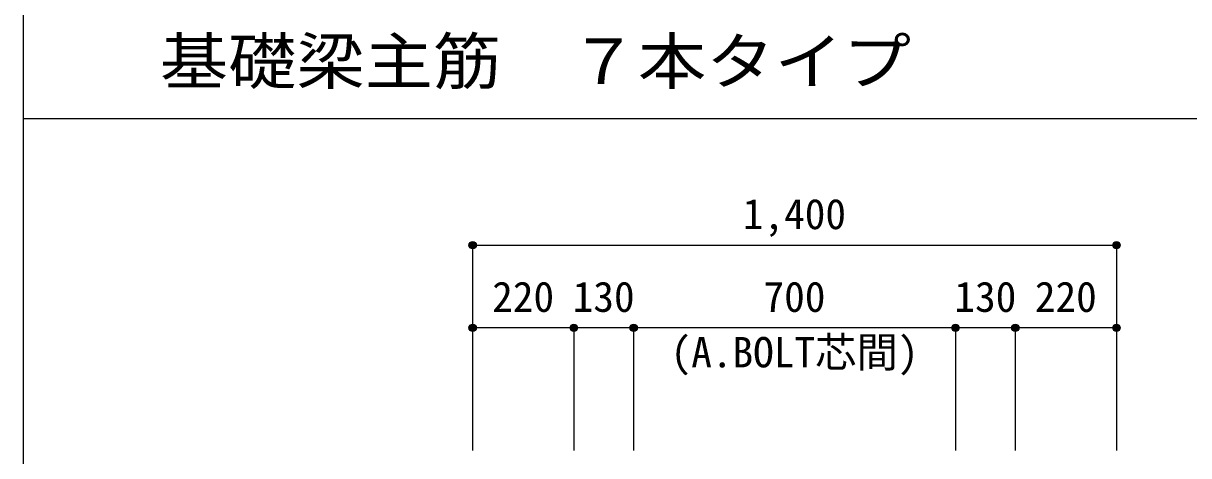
# Model space of a CAD drawing. Units: millimetres at full size, sheet at 1:30. Extents: x -5973 to 5954, y -4195 to 4201.
# Drawn here: x -5973 to -3439, y -956 to -15 of the extents above; entities that cross this region are included whole.
import ezdxf
from ezdxf.enums import TextEntityAlignment as Align

# ---------------------------------------------------------------- set-up
doc = ezdxf.new("R2010")
doc.units = ezdxf.units.MM
doc.header["$LTSCALE"] = 30
doc.header["$PDMODE"] = 32
doc.header["$PDSIZE"] = 15
for name, color, linetype in [('0-D_寸法', 4, 'Continuous'), ('6-7_文字', 7, 'Continuous'), ('F-0_枠', 6, 'Continuous')]:
    doc.layers.add(name, color=color, linetype=linetype)
doc.styles.add('ＭＳ ゴシック', font='')
doc.styles.get('ＭＳ ゴシック').set_extended_font_data('MS Gothic')

msp = doc.modelspace()

# ---------------------------------------------------------------- linework, layer by layer
at = {"layer": '0-D_寸法'}
for p, q in [((-4995.8, -497.85), (-3595.8, -497.85)), ((-4995.8, -497.85), (-4995.8, -677.85)), ((-3595.8, -497.85), (-3595.8, -677.85)), ((-4775.8, -677.85), (-4995.8, -677.85)), ((-4995.8, -677.85), (-4995.8, -944.89)), ((-4645.8, -677.85), (-4775.8, -677.85)), ((-4775.8, -677.85), (-4775.8, -944.89)), ((-3945.8, -677.85), (-4645.8, -677.85)), ((-4645.8, -677.85), (-4645.8, -944.89)), ((-3815.8, -677.85), (-3945.8, -677.85)), ((-3945.8, -677.85), (-3945.8, -944.89)), ((-3595.8, -677.85), (-3815.8, -677.85)), ((-3815.8, -677.85), (-3815.8, -944.89)), ((-3595.8, -677.85), (-3595.8, -944.89))]:
    msp.add_line(p, q, dxfattribs=at)
for centre, radius in [((-4995.8, -497.85), 8), ((-4995.8, -497.85), 7.2), ((-4995.8, -497.85), 6.4), ((-4995.8, -497.85), 5.6), ((-4995.8, -497.85), 4.8), ((-4995.8, -497.85), 4), ((-4995.8, -497.85), 3.2), ((-4995.8, -497.85), 2.4), ((-4995.8, -497.85), 1.6), ((-4995.8, -497.85), 0.8), ((-3595.8, -497.85), 8), ((-3595.8, -497.85), 7.2), ((-3595.8, -497.85), 6.4), ((-3595.8, -497.85), 5.6), ((-3595.8, -497.85), 4.8), ((-3595.8, -497.85), 4), ((-3595.8, -497.85), 3.2), ((-3595.8, -497.85), 2.4), ((-3595.8, -497.85), 1.6), ((-3595.8, -497.85), 0.8), ((-4995.8, -677.85), 8), ((-4995.8, -677.85), 7.2), ((-4995.8, -677.85), 6.4), ((-4995.8, -677.85), 5.6), ((-4995.8, -677.85), 4.8), ((-4995.8, -677.85), 4), ((-4995.8, -677.85), 3.2), ((-4995.8, -677.85), 2.4), ((-4995.8, -677.85), 1.6), ((-4995.8, -677.85), 0.8), ((-4775.8, -677.85), 8), ((-4775.8, -677.85), 7.2), ((-4775.8, -677.85), 6.4), ((-4775.8, -677.85), 5.6), ((-4775.8, -677.85), 4.8), ((-4775.8, -677.85), 4), ((-4775.8, -677.85), 3.2), ((-4775.8, -677.85), 2.4), ((-4775.8, -677.85), 1.6), ((-4775.8, -677.85), 0.8), ((-4645.8, -677.85), 8), ((-4645.8, -677.85), 7.2), ((-4645.8, -677.85), 6.4), ((-4645.8, -677.85), 5.6), ((-4645.8, -677.85), 4.8), ((-4645.8, -677.85), 4), ((-4645.8, -677.85), 3.2), ((-4645.8, -677.85), 2.4), ((-4645.8, -677.85), 1.6), ((-4645.8, -677.85), 0.8), ((-3945.8, -677.85), 8), ((-3945.8, -677.85), 7.2), ((-3945.8, -677.85), 6.4), ((-3945.8, -677.85), 5.6), ((-3945.8, -677.85), 4.8), ((-3945.8, -677.85), 4), ((-3945.8, -677.85), 3.2), ((-3945.8, -677.85), 2.4), ((-3945.8, -677.85), 1.6), ((-3945.8, -677.85), 0.8), ((-3815.8, -677.85), 8), ((-3815.8, -677.85), 7.2), ((-3815.8, -677.85), 6.4), ((-3815.8, -677.85), 5.6), ((-3815.8, -677.85), 4.8), ((-3815.8, -677.85), 4), ((-3815.8, -677.85), 3.2), ((-3815.8, -677.85), 2.4), ((-3815.8, -677.85), 1.6), ((-3815.8, -677.85), 0.8), ((-3595.8, -677.85), 8), ((-3595.8, -677.85), 7.2), ((-3595.8, -677.85), 6.4), ((-3595.8, -677.85), 5.6), ((-3595.8, -677.85), 4.8), ((-3595.8, -677.85), 4), ((-3595.8, -677.85), 3.2), ((-3595.8, -677.85), 2.4), ((-3595.8, -677.85), 1.6), ((-3595.8, -677.85), 0.8)]:
    msp.add_circle(centre, radius, dxfattribs=at)
at = {"layer": '0-D_寸法', "color": 7}
for p in [(-4995.8, -497.85), (-4995.8, -497.85), (-3595.8, -497.85), (-3595.8, -497.85), (-4995.8, -677.85), (-4995.8, -677.85), (-4775.8, -677.85), (-4775.8, -677.85), (-4645.8, -677.85), (-4645.8, -677.85), (-3945.8, -677.85), (-3945.8, -677.85), (-3815.8, -677.85), (-3815.8, -677.85), (-3595.8, -677.85), (-3595.8, -677.85)]:
    msp.add_point(p, dxfattribs=at)
at = {"layer": 'F-0_枠'}
msp.add_line((-5972.88, 4201.15), (-5972.88, -4195.24), dxfattribs=at)
at = {"layer": 'F-0_枠', "color": 2}
msp.add_line((-5972.88, -222.05), (3723.6, -222.05), dxfattribs=at)

# ---------------------------------------------------------------- texts
at = {"layer": '0-D_寸法', "style": 'ＭＳ ゴシック'}
for s, p in [('1,400', (-4408.3, -482.85)), ('220', (-4953.3, -662.85)), ('130', (-4778.3, -662.85)), ('700', (-4363.3, -662.85)), ('130', (-3948.3, -662.85)), ('220', (-3773.3, -662.85)), ('(A.BOLT芯間)', (-4565.4, -783.48))]:
    msp.add_text(s, height=65.98, dxfattribs=at).set_placement(p, align=Align.BOTTOM_LEFT)
at = {"layer": '6-7_文字', "color": 2, "style": 'ＭＳ ゴシック', "width": 1.1}
msp.add_text('\u3000\u3000基礎梁主筋\u3000７本タイプ', height=98.97, dxfattribs=at).set_placement((-5972.88, -177.05), align=Align.BOTTOM_LEFT)

doc.saveas('drawing.dxf')
